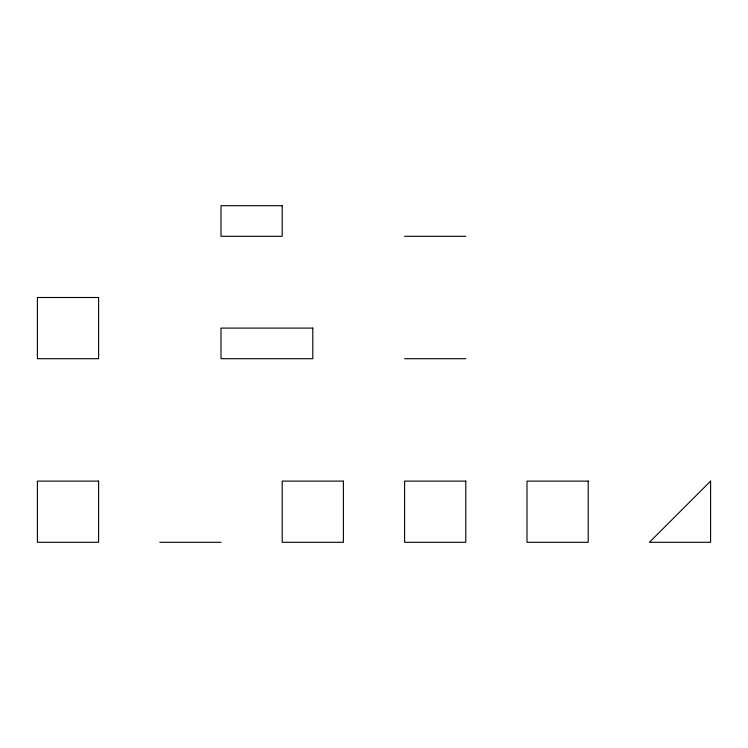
<?xml version="1.0" encoding="UTF-8"?>
<svg xmlns="http://www.w3.org/2000/svg" width="748" height="748" viewBox="0 0 748 748"><rect width="100%" height="100%" fill="white"/><g stroke="black" fill="none" stroke-linecap="round" stroke-linejoin="round"><path stroke-width="1.12" d="M404.603 236.303L465.798 236.303M404.603 358.703L465.798 358.703M159.801 542.3L220.997 542.3M710.6 481.104L649.404 542.3L710.6 542.3L710.6 481.104M282.202 205.7L220.997 205.7L220.997 236.303L282.202 236.303L282.202 205.7M98.596 297.498L37.4 297.498L37.4 358.703L98.596 358.703L98.596 297.498M312.804 328.101L220.997 328.101L220.997 358.703L312.804 358.703L312.804 328.101M98.596 481.104L37.4 481.104L37.4 542.3L98.596 542.3L98.596 481.104M343.397 481.104L282.202 481.104L282.202 542.3L343.397 542.3L343.397 481.104M465.798 481.104L404.603 481.104L404.603 542.3L465.798 542.3L465.798 481.104M588.199 481.104L527.003 481.104L527.003 542.3L588.199 542.3L588.199 481.104"/></g></svg>
